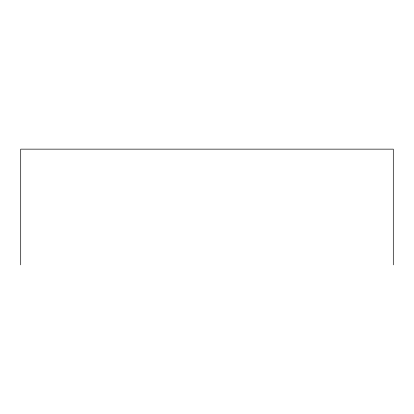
<?xml version="1.0" encoding="UTF-8"?>
<svg xmlns="http://www.w3.org/2000/svg" width="414" height="414" viewBox="0 0 414 414"><rect width="100%" height="100%" fill="white"/><g stroke="black" fill="none" stroke-linecap="round" stroke-linejoin="round"><path stroke-width="0.62" d="M393.3 264.851L393.3 149.149L20.7 149.149L20.7 264.851"/></g></svg>
